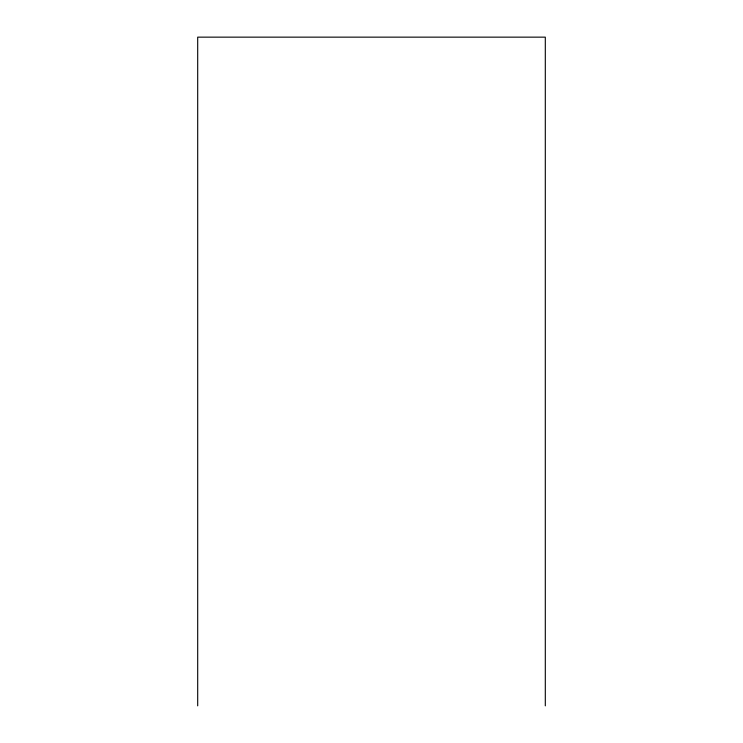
<?xml version="1.0" encoding="UTF-8"?>
<svg xmlns="http://www.w3.org/2000/svg" width="743" height="743" viewBox="0 0 743 743"><rect width="100%" height="100%" fill="white"/><g stroke="black" fill="none" stroke-linecap="round" stroke-linejoin="round"><path stroke-width="1.11" d="M545.306 705.85L545.306 37.15L197.694 37.15L197.694 705.85"/></g></svg>
